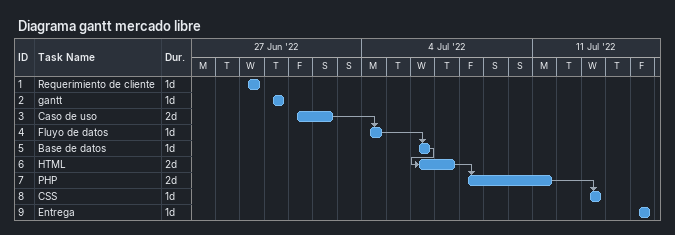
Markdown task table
Diagrama gantt mercado libre

| ID | Task | Duration | Start | Finish | Predecessors |
|---|---|---|---|---|---|
| 1 | Requerimiento de cliente | 1d | 2022-06-29 | 2022-06-29 |  |
| 2 | gantt | 1d | 2022-06-30 | 2022-06-30 |  |
| 3 | Caso de uso | 2d | 2022-07-01 | 2022-07-02 |  |
| 4 | Fluyo de datos | 1d | 2022-07-04 | 2022-07-04 | 3 |
| 5 | Base de datos | 1d | 2022-07-06 | 2022-07-06 | 4 |
| 6 | HTML | 2d | 2022-07-06 | 2022-07-07 | 5 |
| 7 | PHP | 2d | 2022-07-08 | 2022-07-11 | 6 |
| 8 | CSS | 1d | 2022-07-13 | 2022-07-13 | 7 |
| 9 | Entrega | 1d | 2022-07-15 | 2022-07-15 |  |
